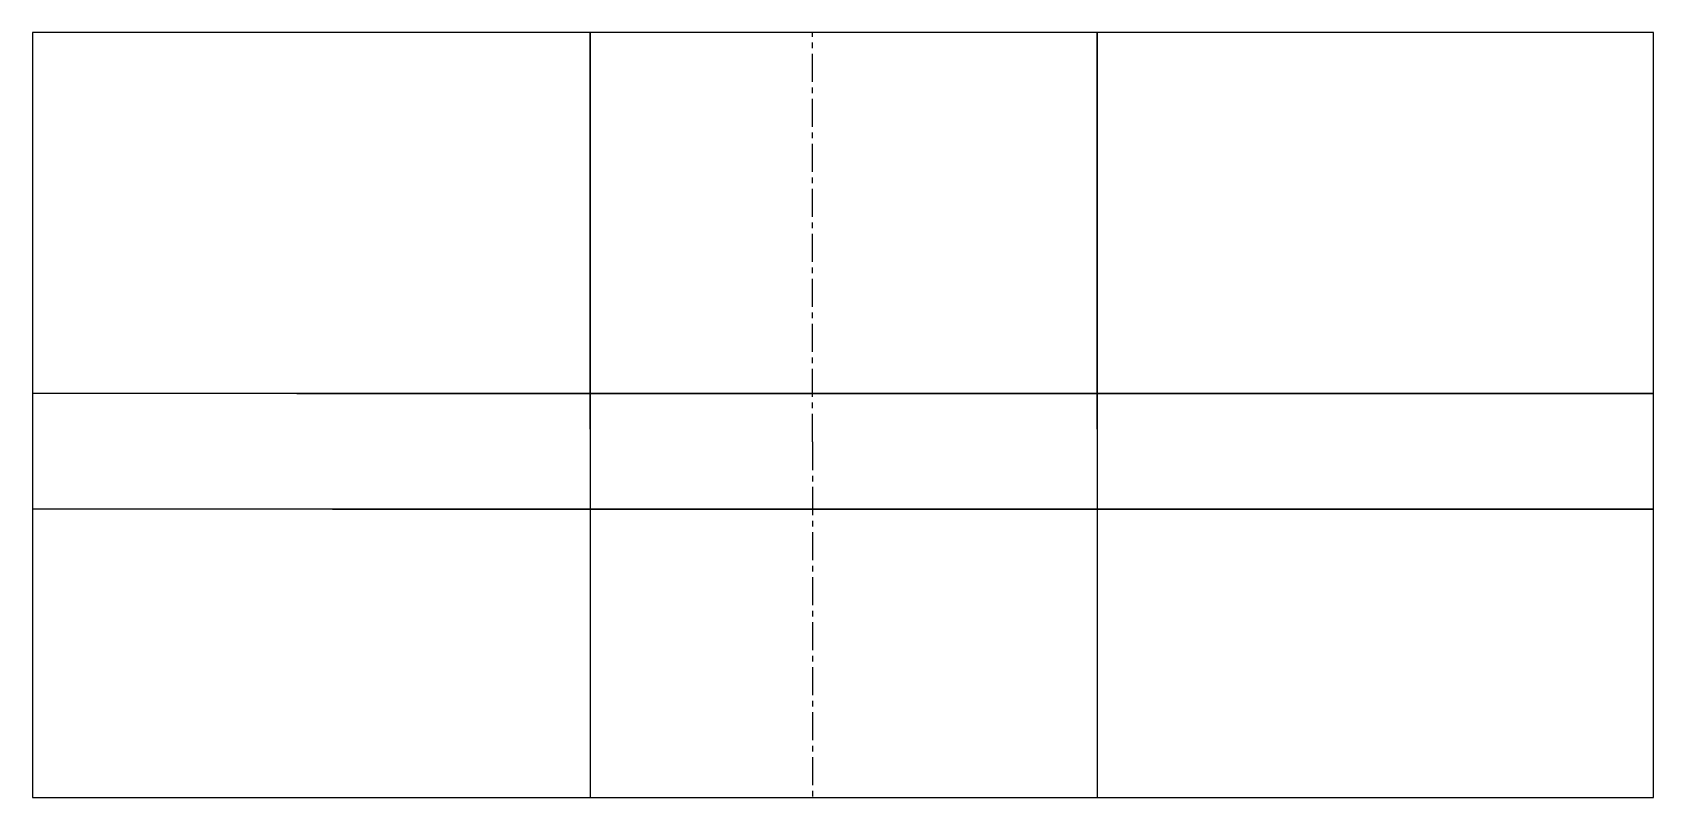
# Model space of a CAD drawing. Header units: inches. Extents: x 90 to 397, y 59 to 214.
# Drawn here: x 324.7 to 396.7, y 175.4 to 209.4 of the extents above; entities that cross this region are included whole.
import ezdxf

# ---------------------------------------------------------------- set-up
doc = ezdxf.new("R2010")
doc.units = ezdxf.units.IN
doc.header["$MEASUREMENT"] = 0
doc.linetypes.add('CENTER', pattern=[2, 1.25, -0.25, 0.25, -0.25])
doc.layers.get('0').update_dxf_attribs({"color": 50, "linetype": 'CENTER'})
doc.layers.add('mylayer', color=7, linetype='Continuous')
doc.layers.add('tchtch', color=140, linetype='Continuous')

msp = doc.modelspace()

# ---------------------------------------------------------------- linework, layer by layer
for q in [(359.33821, 209.40288), (359.33821, 175.40288)]:
    msp.add_line((359.33821, 191.20404), q)
at = {"layer": 'mylayer'}
for p, q in [((396.68972, 209.40288), (324.68972, 209.40288)), ((324.68972, 209.40288), (324.68972, 175.40288)), ((396.68972, 175.40288), (396.68972, 209.40288)), ((324.68972, 175.40288), (396.68972, 175.40288))]:
    msp.add_line(p, q, dxfattribs=at)
at = {"layer": 'tchtch'}
for p, q in [((349.46771, 191.776), (349.46771, 209.40288)), ((349.46771, 209.40288), (349.46771, 175.40288)), ((371.97245, 191.776), (371.97245, 209.40288)), ((371.97245, 209.40288), (371.97245, 175.40288)), ((396.68972, 193.35381), (324.68972, 193.35381)), ((336.43865, 193.35381), (396.68972, 193.35381)), ((396.68972, 188.22591), (324.68972, 188.22591)), ((338.01793, 188.22591), (396.68972, 188.22591))]:
    msp.add_line(p, q, dxfattribs=at)

doc.saveas('drawing.dxf')
